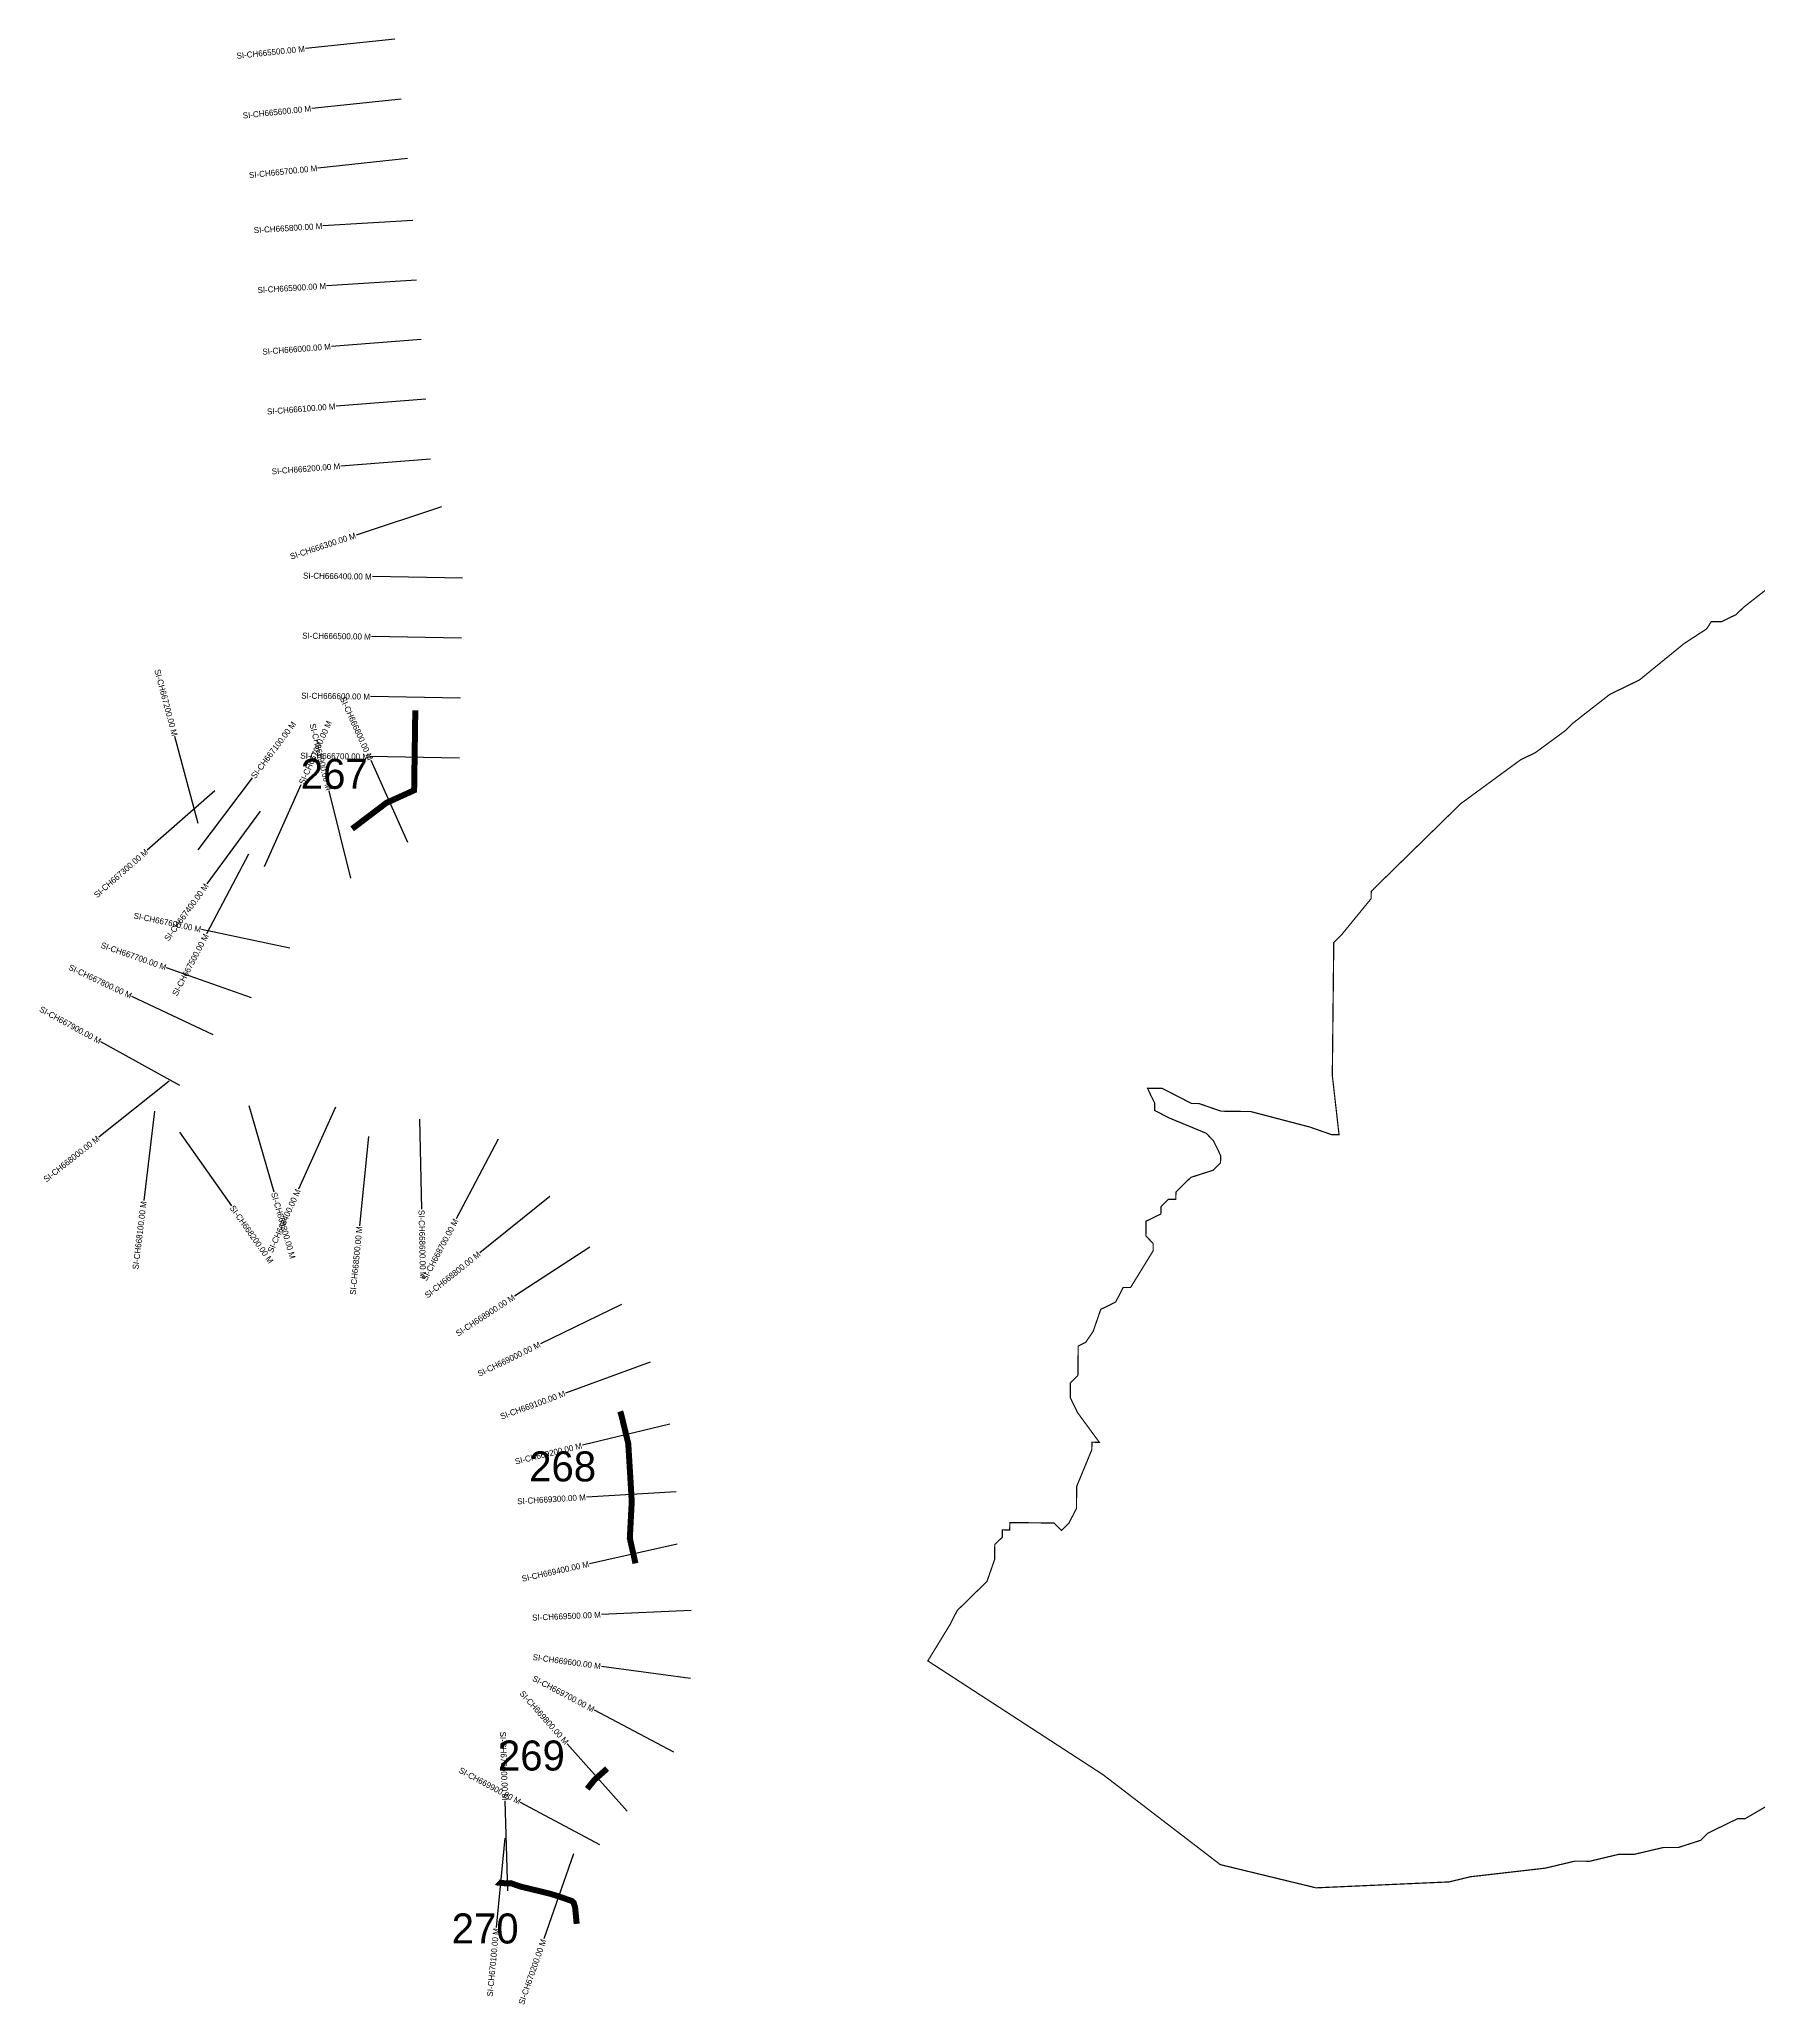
# Model space of a CAD drawing. Header units: metres. Extents: x 334861 to 340592, y 1777043 to 1780602.
# Drawn here: x 334861 to 337727, y 1777043 to 1780318 of the extents above; entities that cross this region are included whole.
import ezdxf
from ezdxf.enums import TextEntityAlignment as Align

# ---------------------------------------------------------------- set-up
doc = ezdxf.new("R2010")
doc.units = ezdxf.units.M
for name, color, linetype in [('ARTIFICIALLY PROTECTED', 4, 'Continuous'), ('CS', 134, 'Continuous'), ('CSMark', 6, 'Continuous')]:
    doc.layers.add(name, color=color, linetype=linetype)

msp = doc.modelspace()

# ---------------------------------------------------------------- linework, layer by layer
at = {"color": 6, "const_width": 2}
msp.add_lwpolyline([(337766.1, 1777389.1), (337704.1, 1777352.9), (337691.8, 1777353), (337642.3, 1777328.9), (337629.9, 1777316.8), (337592.8, 1777304.9), (337568.2, 1777304.9), (337518.9, 1777293.4), (337494.2, 1777293.6), (337444.9, 1777281.9), (337420.3, 1777282.1), (337370.9, 1777270.4), (337246.5, 1777256.1), (337210.7, 1777247.5), (336989, 1777237.6), (336829.4, 1777276.3), (336634.1, 1777426.1), (336342, 1777615.8), (336378.3, 1777675.1), (336390.9, 1777699.6), (336440.6, 1777748.3), (336453.4, 1777785.1), (336453.6, 1777809.7), (336466.1, 1777821.8), (336466.2, 1777834.1), (336478.5, 1777834), (336478.7, 1777846.3), (336552.5, 1777845.5), (336564.7, 1777833.1), (336577.1, 1777845.3), (336589.7, 1777869.7), (336590.1, 1777906.6), (336615.4, 1777967.9), (336615.5, 1777980.2), (336627.8, 1777980.1), (336591.4, 1778029.7), (336579.4, 1778054.5), (336579.6, 1778079.1), (336592.1, 1778091.3), (336592.6, 1778140.5), (336605, 1778146.5), (336617.5, 1778164.8), (336630.2, 1778201.6), (336655, 1778213.7), (336667.6, 1778238.1), (336679.9, 1778238), (336717.5, 1778299.1), (336717.6, 1778311.4), (336705.4, 1778323.9), (336705.7, 1778348.5), (336730.4, 1778360.5), (336730.6, 1778372.8), (336743, 1778385), (336755.3, 1778384.9), (336755.5, 1778397.2), (336780.3, 1778421.5), (336817.4, 1778433.4), (336829.8, 1778445.6), (336830, 1778457.9), (336817.9, 1778482.7), (336805.8, 1778495.1), (336744.5, 1778520.4), (336720, 1778533), (336720, 1778545.5), (336708.1, 1778569.8), (336732.7, 1778569.8), (336781.7, 1778544.6), (336794, 1778544.5), (336830.8, 1778531.8), (336880, 1778531.2), (336978.2, 1778505.5), (337015, 1778492.7), (337027.3, 1778492.7), (337016.1, 1778591.3), (337018.5, 1778812.8), (337030.9, 1778825), (337080.8, 1778886), (337081, 1778898.3), (337230.3, 1779044.4), (337329.5, 1779117.1), (337354.3, 1779129.2), (337403.9, 1779165.6), (337416.3, 1779177.8), (337478.4, 1779226.3), (337527.9, 1779250.4), (337602.4, 1779311.1), (337639.6, 1779335.3), (337647.6, 1779347.4), (337664.4, 1779347.4), (337689.1, 1779359.4), (337701.6, 1779371.6), (337763.6, 1779420.1)], dxfattribs=at)
at = {"layer": 'ARTIFICIALLY PROTECTED', "const_width": 10, "flags": 128}
for points in [[(335487.9, 1779199.7), (335486, 1779070.7), (335485.9, 1779066.5), (335439.9, 1779045.7), (335382.6, 1779002.3)], [(335829.3, 1778031.5), (335830.9, 1778027.1), (335842.8, 1777977.9), (335846.7, 1777913.6), (335848.6, 1777881.5), (335845.4, 1777820.1), (335854.8, 1777778.3)], [(335807.5, 1777436.3), (335800.3, 1777429.9), (335786.7, 1777417.8), (335774.4, 1777402.6)], [(335624.1, 1777246.6), (335624.2, 1777246.5), (335630.2, 1777245.9), (335638.9, 1777245.1), (335646.9, 1777245.4), (335663.5, 1777239.7), (335710.9, 1777228.2), (335725.4, 1777223.9), (335749.2, 1777215.5), (335751.9, 1777212.6), (335754.2, 1777205.1), (335755.7, 1777189.7), (335756.8, 1777177.6)]]:
    msp.add_lwpolyline(points, dxfattribs=at)
at = {"layer": 'CS'}
for p, q in [((335454, 1780318), (335304.8, 1780302.4)), ((335464.4, 1780218.5), (335315.2, 1780202.9)), ((335474.8, 1780119.1), (335325.6, 1780103.5)), ((335483.7, 1780016.3), (335334, 1780007)), ((335489.9, 1779916.5), (335340.1, 1779907.2)), ((335497.6, 1779818), (335348.1, 1779806.3)), ((335505.4, 1779718.3), (335355.9, 1779706.6)), ((335513.2, 1779618.6), (335363.7, 1779606.9)), ((335531.8, 1779538.7), (335389.3, 1779491.9)), ((335566.3, 1779420.3), (335416.3, 1779422.6)), ((335564.8, 1779320.3), (335414.8, 1779322.6)), ((335563.3, 1779220.3), (335413.3, 1779222.6)), ((335126.1, 1779011.4), (335087.4, 1779156.3)), ((335561.8, 1779120.3), (335411.8, 1779122.6)), ((335475.7, 1778979.6), (335414.1, 1779116.4)), ((335153.7, 1779065.7), (335041.1, 1778966.5)), ((335126.2, 1778967.4), (335216.5, 1779087.2)), ((335236.5, 1778939.4), (335297.6, 1779076.3)), ((335380.2, 1778920), (335344.1, 1779065.6)), ((335229.3, 1779031.5), (335140.7, 1778910.4)), ((335209.7, 1778960.2), (335140, 1778827.3)), ((335278.6, 1778803.4), (335131.8, 1778834.3)), ((335214.8, 1778720.9), (335073.3, 1778770.7)), ((335151.1, 1778659), (335015.5, 1778723.1)), ((335095.3, 1778574.8), (334963.9, 1778647.2)), ((335077.9, 1778581.8), (334960.4, 1778488.5)), ((335210.5, 1778541.5), (335251.9, 1778397.3)), ((335355, 1778538.7), (335293.2, 1778402)), ((335053.4, 1778531.7), (335035.3, 1778382.8)), ((335494.8, 1778518.4), (335498.2, 1778368.4)), ((335095.1, 1778496.6), (335181.5, 1778374.1)), ((335409.7, 1778489.9), (335395, 1778340.7)), ((335625.8, 1778485.3), (335556, 1778352.5)), ((335712.3, 1778389.8), (335595.4, 1778295.8)), ((335778.7, 1778305.4), (335653.2, 1778223.4)), ((335831.3, 1778209.7), (335696.4, 1778144)), ((335879.3, 1778113.4), (335738.3, 1778062.1)), ((335912.1, 1778010.3), (335766.3, 1777975)), ((335922.8, 1777897.7), (335773, 1777888.7)), ((335924.5, 1777810.3), (335778.1, 1777777.6)), ((335947.9, 1777699.7), (335798, 1777693)), ((335946.6, 1777586.3), (335798, 1777606.7)), ((335918.9, 1777463.9), (335786.3, 1777533.9)), ((335840.7, 1777365.4), (335741.2, 1777477.7)), ((335642, 1777232.7), (335637.4, 1777382.6)), ((335795.6, 1777309.1), (335663.4, 1777380)), ((335637.1, 1777320.6), (335622.9, 1777171.3)), ((335751.6, 1777294.2), (335702.2, 1777152.5))]:
    msp.add_line(p, q, dxfattribs=at)

# ---------------------------------------------------------------- texts
at = {"char_height": 50, "attachment_point": 1}
for s, insert in [('267', (335297.1, 1779119)), ('268', (335677.6, 1777964.9)), ('269', (335625.6, 1777483.1)), ('270', (335548.5, 1777194.9))]:
    msp.add_mtext_dynamic_manual_height_columns(s, width=84.374, gutter_width=1, heights=[74.2], dxfattribs=dict(at, insert=insert))
at = {"layer": 'CSMark'}
for s, rotation, p in [('SI-CH665500.00 M', 5.9724, (335303.8, 1780302.3)), ('SI-CH665600.00 M', 5.9724, (335314.2, 1780202.8)), ('SI-CH665700.00 M', 5.9724, (335324.6, 1780103.4)), ('SI-CH665800.00 M', 3.5486, (335333, 1780006.9)), ('SI-CH665900.00 M', 3.5486, (335339.2, 1779907.1)), ('SI-CH666000.00 M', 4.4878, (335347.1, 1779806.2)), ('SI-CH666100.00 M', 4.4878, (335354.9, 1779706.5)), ('SI-CH666200.00 M', 4.4878, (335362.7, 1779606.8)), ('SI-CH666300.00 M', 18.2142, (335388.3, 1779491.5)), ('SI-CH666400.00 M', 359.14, (335415.3, 1779422.6)), ('SI-CH666500.00 M', 359.14, (335413.8, 1779322.6)), ('SI-CH667200.00 M', 284.9326, (335087.2, 1779157.3)), ('SI-CH666600.00 M', 359.14, (335412.3, 1779222.6)), ('SI-CH666800.00 M', 294.273, (335413.6, 1779117.3)), ('SI-CH666900.00 M', 283.9288, (335343.9, 1779066.6)), ('SI-CH666700.00 M', 359.14, (335410.8, 1779122.6)), ('SI-CH667300.00 M', 41.3634, (335040.4, 1778965.9)), ('SI-CH667400.00 M', 53.8342, (335140.1, 1778909.6)), ('SI-CH667600.00 M', 348.1222, (335130.8, 1778834.5)), ('SI-CH667700.00 M', 340.5824, (335072.4, 1778771.1)), ('SI-CH667500.00 M', 62.3248, (335139.6, 1778826.4)), ('SI-CH667800.00 M', 334.7034, (335014.6, 1778723.6)), ('SI-CH667900.00 M', 331.1602, (334963.1, 1778647.7)), ('SI-CH668000.00 M', 38.4853, (334959.7, 1778487.9)), ('SI-CH668100.00 M', 83.0768, (335035.2, 1778381.8)), ('SI-CH668400.00 M', 65.6633, (335292.8, 1778401.1)), ('SI-CH668700.00 M', 62.2691, (335555.6, 1778351.6)), ('SI-CH668500.00 M', 84.3496, (335394.9, 1778339.7)), ('SI-CH668800.00 M', 38.7812, (335594.6, 1778295.2)), ('SI-CH668900.00 M', 33.158, (335652.3, 1778222.9)), ('SI-CH669000.00 M', 25.9475, (335695.5, 1778143.6)), ('SI-CH669100.00 M', 20.0052, (335737.4, 1778061.7)), ('SI-CH669200.00 M', 13.6126, (335765.4, 1777974.7)), ('SI-CH669300.00 M', 3.4624, (335772, 1777888.6)), ('SI-CH669400.00 M', 12.5793, (335777.1, 1777777.4)), ('SI-CH669500.00 M', 2.5653, (335797, 1777692.9)), ('SI-CH669600.00 M', 352.1711, (335797, 1777606.8)), ('SI-CH669700.00 M', 332.1804, (335785.4, 1777534.4)), ('SI-CH669800.00 M', 311.5425, (335740.6, 1777478.5)), ('SI-CH670000.00 M', 271.7612, (335637.4, 1777383.6)), ('SI-CH669900.00 M', 331.7692, (335662.6, 1777380.5)), ('SI-CH670100.00 M', 84.5653, (335622.8, 1777170.3)), ('SI-CH670200.00 M', 70.7798, (335701.8, 1777151.6))]:
    msp.add_text(s, height=10, rotation=rotation, dxfattribs=at).set_placement(p, align=Align.MIDDLE_RIGHT)
for s, rotation, p in [('SI-CH667100.00 M', 52.9856, (335217.1, 1779088)), ('SI-CH667000.00 M', 65.936, (335298, 1779077.2)), ('SI-CH668200.00 M', 305.2007, (335182.1, 1778373.3)), ('SI-CH668300.00 M', 286.0165, (335252.2, 1778396.4)), ('SI-CH668600.00 M', 271.3007, (335498.2, 1778367.4))]:
    msp.add_text(s, height=10, rotation=rotation, dxfattribs=at).set_placement(p, align=Align.MIDDLE_LEFT)

doc.saveas('drawing.dxf')
